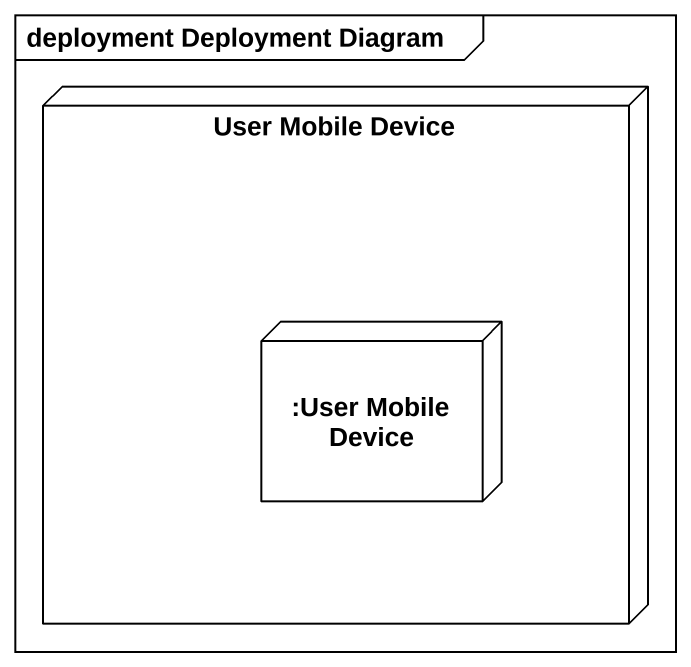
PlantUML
@startuml
mainframe deployment Deployment Diagram
node "User Mobile Device" as User_Mobile_Device #FFFFFF {
  node ":User Mobile Device" as User_Mobile_Device_2 #FFFFFF
}
@enduml
